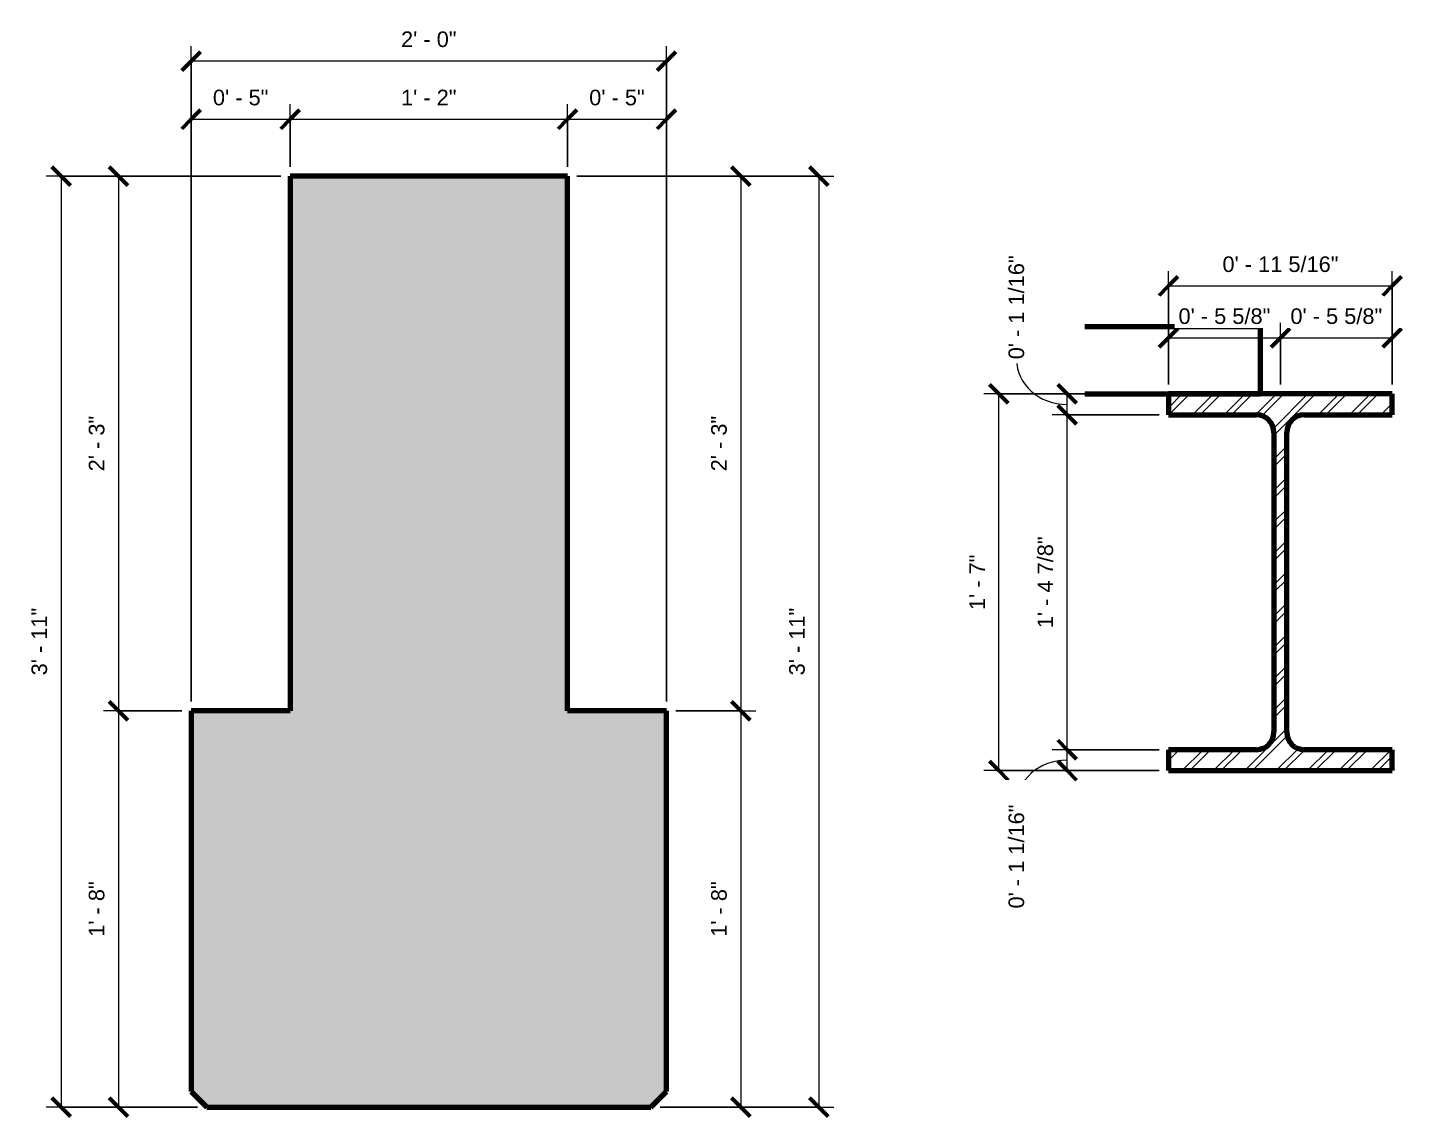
# Model space of a CAD drawing. Header units: inches. Extents: x -3503 to -1964, y -3753 to 2632.
# Drawn here: x -3447 to -3377.5, y -52.5 to 2.5 of the extents above; entities that cross this region are included whole.
import ezdxf

# ---------------------------------------------------------------- set-up
doc = ezdxf.new("R2010")
doc.units = ezdxf.units.IN
doc.header["$MEASUREMENT"] = 0
for name, color, linetype, lineweight in [('A-ANNO-DIMS', 211, 'Continuous', 9), ('A-ANNO-DIMS-8', 211, 'Continuous', 9), ('S-BEAM', 12, 'Continuous', 18)]:
    doc.layers.add(name, color=color, linetype=linetype, lineweight=lineweight)
doc.styles.add('Arial', font='arial.ttf', dxfattribs={"height": 0.787402})
doc.dimstyles.new('Diagonal_-_Arial_2_5_mm', dxfattribs={"dimscale": 12, "dimtxt": 0.803354, "dimasz": 0.07874, "dimexe": 0.062992, "dimexo": 0.03937, "dimgap": 0.03937, "dimtad": 1, "dimdec": 4, "dimrnd": 0.0625, "dimzin": 1, "dimdsep": 46, "dimlunit": 4, "dimtxsty": 'Arial', "dimblk1": 'OBLIQUE', "dimblk2": 'OBLIQUE', "dimsah": 1, "dimcen": 0.09, "dimazin": 0, "dimtfac": 1, "dimtdec": 4, "dimtix": 1, "dimtmove": 0, "dimatfit": 3, "dimfxl": 1, "dimtvp": 1, "dimtfill": 1, "dimfrac": 2, "dimtolj": 1, "dimtzin": 0, "dimarcsym": 2})
doc.dimstyles.new('Diagonal_-_Arial_2_5_mm_1', dxfattribs={"dimscale": 12, "dimtxt": 0.803354, "dimasz": 0.07874, "dimexe": 0.062992, "dimexo": 0.03937, "dimgap": 0.03937, "dimtad": 1, "dimdec": 4, "dimrnd": 0.0625, "dimzin": 1, "dimdsep": 46, "dimlunit": 4, "dimtxsty": 'Arial', "dimblk1": 'OBLIQUE', "dimblk2": 'OBLIQUE', "dimsah": 1, "dimcen": 0.09, "dimazin": 0, "dimtfac": 1, "dimtdec": 4, "dimtix": 1, "dimtmove": 1, "dimatfit": 3, "dimfxl": 1, "dimtvp": 1, "dimtfill": 1, "dimfrac": 2, "dimtolj": 1, "dimtzin": 0, "dimarcsym": 2})

# ---------------------------------------------------------------- blocks, each defined once
blk = doc.blocks.new('Beam 2 Levels - Beams 2 Levels-233880-DET_ BEAM TYPE 3 A-A')
at = {"layer": 'S-BEAM'}
h = blk.add_hatch(dxfattribs=at)
h.set_pattern_fill('FP_2', color=256, style=0, pattern_type=2)
h.set_pattern_definition([(50, (-2813.855, -70), (2.29529, -0.20023), [0.24, -2.64]), (355, (-2813.855, -70), (-0.44392, 2.40685), [0.192, -2.112]), (100.451, (-2813.664, -70.017), (1.85148, 2.20645), [0.204, -2.244]), (46.184, (-2813.855, -69.36), (3.41498, -0.52988), [0.36, -3.96]), (96.636, (-2813.57, -69.404), (2.99077, 3.1175), [0.306, -3.365]), (351.184, (-2813.855, -69.36), (2.99112, 3.1174), [0.288, -3.168]), (21, (-2813.535, -69.52), (1.910434, -1.287904), [0.24, -2.64]), (326, (-2813.535, -69.52), (0.7786, 2.32029), [0.192, -2.112]), (71.451, (-2813.376, -69.627), (2.68905, 1.03219), [0.204, -2.244]), (37.5, (-2813.855, -70), (0.038894, 1.064692), [0.106, -1.981, 0.106, -2.038, -2.12]), (37.5, (-2813.855, -70), (0.038894, 1.064692), [-4.23, 0.106, -2.014]), (7.5, (-2813.855, -70), (0.841523, 1.261634), [0.106, -1.117, 0.106, -1.933, -0.808]), (7.5, (-2813.855, -70), (0.841523, 1.261634), [-3.261, 0.106, -0.702]), (327.5, (-2814.569, -70), (1.707842, -0.07188), [0.106, -0.694, 0.106, -2.39, -3.312]), (327.5, (-2814.569, -70), (1.707842, -0.07188), [-3.296, 0.106, -3.206]), (317.5, (-2814.889, -70), (1.865863, 0.320695), [0.106, -0.934, 0.106, -1.552, -2.352]), (317.5, (-2814.889, -70), (1.865863, 0.320695), [-2.698, 0.106, -2.246])])
h.paths.add_polyline_path([(-2816.111, -52), (-2815.324, -51.213), (-2815.324, -32), (-2820.324, -32), (-2820.324, -5), (-2834.324, -5), (-2834.324, -32), (-2839.324, -32), (-2839.324, -51.213), (-2838.536, -52)], flags=0)
at = {"layer": 'S-BEAM', "lineweight": 70}
for p, q in [((-2820.324, -5), (-2834.324, -5)), ((-2834.324, -5), (-2834.324, -32)), ((-2820.324, -32), (-2820.324, -5)), ((-2834.324, -32), (-2839.324, -32)), ((-2839.324, -32), (-2839.324, -51.213)), ((-2815.324, -32), (-2820.324, -32)), ((-2815.324, -51.213), (-2815.324, -32)), ((-2839.324, -51.213), (-2838.536, -52)), ((-2816.111, -52), (-2815.324, -51.213)), ((-2838.536, -52), (-2816.111, -52))]:
    blk.add_line(p, q, dxfattribs=at)
blk = doc.blocks.new('W-Ala ancha - W460X177-219962-DET_ BEAM W460X177')
at = {"layer": 'S-BEAM'}
h = blk.add_hatch(dxfattribs=at)
h.set_pattern_fill('FP_3', color=256, style=0, pattern_type=2)
h.set_pattern_definition([(45, (3474.299, -70), (-0.79196, 0.79196), []), (45, (3474.299, -68.8), (-0.79196, 0.79196), [])])
h.paths.add_polyline_path([(3486.973, -35.016), (3486.973, -33.957), (3482.528, -33.957), (3482.301, -33.927), (3482.089, -33.839), (3481.908, -33.7), (3481.768, -33.518), (3481.68, -33.306), (3481.651, -33.079), (3481.651, -17.937), (3481.68, -17.71), (3481.768, -17.498), (3481.908, -17.316), (3482.089, -17.177), (3482.301, -17.089), (3482.528, -17.059), (3486.973, -17.059), (3486.973, -16), (3475.674, -16), (3475.674, -17.059), (3480.119, -17.059), (3480.346, -17.089), (3480.558, -17.177), (3480.74, -17.316), (3480.879, -17.498), (3480.967, -17.71), (3480.997, -17.937), (3480.997, -33.079), (3480.967, -33.306), (3480.879, -33.518), (3480.74, -33.7), (3480.558, -33.839), (3480.346, -33.927), (3480.119, -33.957), (3475.674, -33.957), (3475.674, -35.016)], flags=0)
at = {"layer": 'S-BEAM', "lineweight": 70}
for p, q in [((3486.973, -16), (3475.674, -16)), ((3475.674, -16), (3475.674, -17.059)), ((3486.973, -17.059), (3486.973, -16)), ((3475.674, -17.059), (3480.119, -17.059)), ((3482.528, -17.059), (3486.973, -17.059)), ((3480.997, -17.937), (3480.997, -33.079)), ((3481.651, -33.079), (3481.651, -17.937)), ((3480.119, -33.957), (3475.674, -33.957)), ((3475.674, -33.957), (3475.674, -35.016)), ((3486.973, -33.957), (3482.528, -33.957)), ((3486.973, -35.016), (3486.973, -33.957)), ((3475.674, -35.016), (3486.973, -35.016))]:
    blk.add_line(p, q, dxfattribs=at)
for centre, start, end in [((3480.119, -17.937), 360, 90), ((3482.528, -17.937), 90, 180), ((3480.119, -33.079), 270, 0), ((3482.528, -33.079), 180, 270)]:
    blk.add_arc(centre, 0.878, start, end, dxfattribs=at)
blk = doc.blocks.new('hollowcore plank - HEAVY-240950-DET_ BEAM W460X177')
at = {"layer": 'S-BEAM'}
blk.add_line((3480.324, -11.941), (3480.324, -12.608), dxfattribs=at)
at = {"layer": 'S-BEAM', "lineweight": 70}
for p, q in [((3480.324, -12.604), (3471.454, -12.604)), ((3480.324, -16), (3480.324, -12.604)), ((3471.454, -16), (3480.324, -16))]:
    blk.add_line(p, q, dxfattribs=at)
blk = doc.blocks.new('DIMBLOCK11-DET_ BEAM TYPE 3 A-A')
at = {"layer": 'A-ANNO-DIMS-8', "lineweight": 50}
for p, q in [((-3445.292, -5), (-3445.764, -4.528)), ((-3445.292, -5), (-3444.82, -5.472)), ((-3445.292, -52), (-3445.764, -51.528)), ((-3445.292, -52), (-3444.82, -52.472))]:
    blk.add_line(p, q, dxfattribs=at)
at = {"layer": 'A-ANNO-DIMS-8'}
for p, q in [((-3434.194, -5), (-3446.048, -5)), ((-3445.292, -5), (-3445.292, -52)), ((-3445.292, -5), (-3434.194, -5)), ((-3438.406, -52), (-3446.048, -52)), ((-3445.292, -52), (-3438.406, -52))]:
    blk.add_line(p, q, dxfattribs=at)
at = {"layer": 'A-ANNO-DIMS-8', "color": 0, "insert": (-3446.787, -30.206), "char_height": 0.7874, "width": 4.0934, "attachment_point": 1, "rotation": 90, "line_spacing_factor": 0.941778, "style": 'Arial', "bg_fill": 3, "box_fill_scale": 1.25, "bg_fill_color": 256, "bg_fill_true_color": 13158600, "bg_fill_transparency": 0}
blk.add_mtext('3\' - 11"', dxfattribs=at)
blk = doc.blocks.new('_Oblique')
at = {"color": 0, "linetype": 'ByBlock', "lineweight": -2}
blk.add_line((-0.5, -0.5), (0.5, 0.5), dxfattribs=at)
blk = doc.blocks.new('DIMBLOCK12-DET_ BEAM TYPE 3 A-A')
at = {"layer": 'A-ANNO-DIMS-8', "lineweight": 50}
for p, q in [((-3442.397, -5), (-3442.87, -4.528)), ((-3442.397, -5), (-3441.925, -5.472)), ((-3442.397, -32), (-3442.87, -31.528)), ((-3442.397, -32), (-3441.925, -32.472))]:
    blk.add_line(p, q, dxfattribs=at)
at = {"layer": 'A-ANNO-DIMS-8'}
for p, q in [((-3434.194, -5), (-3443.153, -5)), ((-3442.397, -5), (-3442.397, -32)), ((-3442.397, -5), (-3434.194, -5)), ((-3439.194, -32), (-3443.153, -32)), ((-3442.397, -32), (-3439.194, -32))]:
    blk.add_line(p, q, dxfattribs=at)
at = {"layer": 'A-ANNO-DIMS-8', "color": 0, "insert": (-3443.892, -19.903), "char_height": 0.7874, "width": 3.36667, "attachment_point": 1, "rotation": 90, "line_spacing_factor": 0.941778, "style": 'Arial', "bg_fill": 3, "box_fill_scale": 1.25, "bg_fill_color": 256, "bg_fill_true_color": 13158600, "bg_fill_transparency": 0}
blk.add_mtext('2\' - 3"', dxfattribs=at)
blk = doc.blocks.new('DIMBLOCK13-DET_ BEAM TYPE 3 A-A')
at = {"layer": 'A-ANNO-DIMS-8', "lineweight": 50}
for p, q in [((-3442.397, -32), (-3442.87, -31.528)), ((-3442.397, -32), (-3441.925, -32.472)), ((-3442.397, -52), (-3442.87, -51.528)), ((-3442.397, -52), (-3441.925, -52.472))]:
    blk.add_line(p, q, dxfattribs=at)
at = {"layer": 'A-ANNO-DIMS-8'}
for p, q in [((-3439.194, -32), (-3443.153, -32)), ((-3442.397, -32), (-3442.397, -52)), ((-3442.397, -32), (-3439.194, -32)), ((-3438.406, -52), (-3443.153, -52)), ((-3442.397, -52), (-3438.406, -52))]:
    blk.add_line(p, q, dxfattribs=at)
at = {"layer": 'A-ANNO-DIMS-8', "color": 0, "insert": (-3443.892, -43.403), "char_height": 0.7874, "width": 3.36667, "attachment_point": 1, "rotation": 90, "line_spacing_factor": 0.941778, "style": 'Arial', "bg_fill": 3, "box_fill_scale": 1.25, "bg_fill_color": 256, "bg_fill_true_color": 13158600, "bg_fill_transparency": 0}
blk.add_mtext('1\' - 8"', dxfattribs=at)
blk = doc.blocks.new('DIMBLOCK14-DET_ BEAM TYPE 3 A-A')
at = {"layer": 'A-ANNO-DIMS-8', "lineweight": 50}
for p, q in [((-3410.973, -5), (-3411.445, -4.528)), ((-3410.973, -5), (-3410.5, -5.472)), ((-3410.973, -32), (-3411.445, -31.528)), ((-3410.973, -32), (-3410.5, -32.472))]:
    blk.add_line(p, q, dxfattribs=at)
at = {"layer": 'A-ANNO-DIMS-8'}
for p, q in [((-3419.249, -5), (-3410.217, -5)), ((-3410.973, -5), (-3419.249, -5)), ((-3410.973, -5), (-3410.973, -32)), ((-3414.249, -32), (-3410.217, -32)), ((-3410.973, -32), (-3414.249, -32))]:
    blk.add_line(p, q, dxfattribs=at)
at = {"layer": 'A-ANNO-DIMS-8', "color": 0, "insert": (-3412.467, -19.903), "char_height": 0.7874, "width": 3.36667, "attachment_point": 1, "rotation": 90, "line_spacing_factor": 0.941778, "style": 'Arial', "bg_fill": 3, "box_fill_scale": 1.25, "bg_fill_color": 256, "bg_fill_true_color": 13158600, "bg_fill_transparency": 0}
blk.add_mtext('2\' - 3"', dxfattribs=at)
blk = doc.blocks.new('DIMBLOCK15-DET_ BEAM TYPE 3 A-A')
at = {"layer": 'A-ANNO-DIMS-8', "lineweight": 50}
for p, q in [((-3410.973, -32), (-3411.445, -31.528)), ((-3410.973, -32), (-3410.5, -32.472)), ((-3410.973, -52), (-3411.445, -51.528)), ((-3410.973, -52), (-3410.5, -52.472))]:
    blk.add_line(p, q, dxfattribs=at)
at = {"layer": 'A-ANNO-DIMS-8'}
for p, q in [((-3414.249, -32), (-3410.217, -32)), ((-3410.973, -32), (-3414.249, -32)), ((-3410.973, -32), (-3410.973, -52)), ((-3415.036, -52), (-3410.217, -52)), ((-3410.973, -52), (-3415.036, -52))]:
    blk.add_line(p, q, dxfattribs=at)
at = {"layer": 'A-ANNO-DIMS-8', "color": 0, "insert": (-3412.467, -43.403), "char_height": 0.7874, "width": 3.36667, "attachment_point": 1, "rotation": 90, "line_spacing_factor": 0.941778, "style": 'Arial', "bg_fill": 3, "box_fill_scale": 1.25, "bg_fill_color": 256, "bg_fill_true_color": 13158600, "bg_fill_transparency": 0}
blk.add_mtext('1\' - 8"', dxfattribs=at)
blk = doc.blocks.new('DIMBLOCK16-DET_ BEAM TYPE 3 A-A')
at = {"layer": 'A-ANNO-DIMS-8', "lineweight": 50}
for p, q in [((-3407.036, -5), (-3407.508, -4.528)), ((-3407.036, -5), (-3406.563, -5.472)), ((-3407.036, -52), (-3407.508, -51.528)), ((-3407.036, -52), (-3406.563, -52.472))]:
    blk.add_line(p, q, dxfattribs=at)
at = {"layer": 'A-ANNO-DIMS-8'}
for p, q in [((-3419.249, -5), (-3406.28, -5)), ((-3407.036, -5), (-3419.249, -5)), ((-3407.036, -5), (-3407.036, -52)), ((-3415.036, -52), (-3406.28, -52)), ((-3407.036, -52), (-3415.036, -52))]:
    blk.add_line(p, q, dxfattribs=at)
at = {"layer": 'A-ANNO-DIMS-8', "color": 0, "insert": (-3408.53, -30.206), "char_height": 0.7874, "width": 4.0934, "attachment_point": 1, "rotation": 90, "line_spacing_factor": 0.941778, "style": 'Arial', "bg_fill": 3, "box_fill_scale": 1.25, "bg_fill_color": 256, "bg_fill_true_color": 13158600, "bg_fill_transparency": 0}
blk.add_mtext('3\' - 11"', dxfattribs=at)
blk = doc.blocks.new('DIMBLOCK17-DET_ BEAM TYPE 3 A-A')
at = {"layer": 'A-ANNO-DIMS-8'}
for p, q in [((-3438.721, -31.528), (-3438.721, -1.378)), ((-3433.721, -4.528), (-3433.721, -1.378)), ((-3438.721, -2.134), (-3433.721, -2.134)), ((-3438.721, -2.134), (-3438.721, -31.528)), ((-3433.721, -2.134), (-3433.721, -4.528))]:
    blk.add_line(p, q, dxfattribs=at)
at = {"layer": 'A-ANNO-DIMS-8', "lineweight": 50}
for p, q in [((-3438.721, -2.134), (-3438.249, -1.662)), ((-3433.721, -2.134), (-3433.249, -1.662)), ((-3438.721, -2.134), (-3439.194, -2.607)), ((-3433.721, -2.134), (-3434.194, -2.607))]:
    blk.add_line(p, q, dxfattribs=at)
at = {"layer": 'A-ANNO-DIMS-8', "color": 0, "insert": (-3437.624, -0.64), "char_height": 0.7874, "width": 3.36667, "attachment_point": 1, "line_spacing_factor": 0.941778, "style": 'Arial', "bg_fill": 3, "box_fill_scale": 1.25, "bg_fill_color": 256, "bg_fill_true_color": 13158600, "bg_fill_transparency": 0}
blk.add_mtext('0\' - 5"', dxfattribs=at)
blk = doc.blocks.new('DIMBLOCK18-DET_ BEAM TYPE 3 A-A')
at = {"layer": 'A-ANNO-DIMS-8'}
for p, q in [((-3433.721, -4.528), (-3433.721, -1.378)), ((-3419.721, -4.528), (-3419.721, -1.378)), ((-3433.721, -2.134), (-3419.721, -2.134)), ((-3433.721, -2.134), (-3433.721, -4.528)), ((-3419.721, -2.134), (-3419.721, -4.528))]:
    blk.add_line(p, q, dxfattribs=at)
at = {"layer": 'A-ANNO-DIMS-8', "lineweight": 50}
for p, q in [((-3433.721, -2.134), (-3433.249, -1.662)), ((-3419.721, -2.134), (-3419.249, -1.662)), ((-3433.721, -2.134), (-3434.194, -2.607)), ((-3419.721, -2.134), (-3420.194, -2.607))]:
    blk.add_line(p, q, dxfattribs=at)
at = {"layer": 'A-ANNO-DIMS-8', "color": 0, "insert": (-3428.124, -0.64), "char_height": 0.7874, "width": 3.36667, "attachment_point": 1, "line_spacing_factor": 0.941778, "style": 'Arial', "bg_fill": 3, "box_fill_scale": 1.25, "bg_fill_color": 256, "bg_fill_true_color": 13158600, "bg_fill_transparency": 0}
blk.add_mtext('1\' - 2"', dxfattribs=at)
blk = doc.blocks.new('DIMBLOCK19-DET_ BEAM TYPE 3 A-A')
at = {"layer": 'A-ANNO-DIMS-8'}
for p, q in [((-3419.721, -4.528), (-3419.721, -1.378)), ((-3414.721, -31.528), (-3414.721, -1.378)), ((-3419.721, -2.134), (-3414.721, -2.134)), ((-3419.721, -2.134), (-3419.721, -4.528)), ((-3414.721, -2.134), (-3414.721, -31.528))]:
    blk.add_line(p, q, dxfattribs=at)
at = {"layer": 'A-ANNO-DIMS-8', "lineweight": 50}
for p, q in [((-3419.721, -2.134), (-3419.249, -1.662)), ((-3414.721, -2.134), (-3414.249, -1.662)), ((-3419.721, -2.134), (-3420.194, -2.607)), ((-3414.721, -2.134), (-3415.194, -2.607))]:
    blk.add_line(p, q, dxfattribs=at)
at = {"layer": 'A-ANNO-DIMS-8', "color": 0, "insert": (-3418.624, -0.64), "char_height": 0.7874, "width": 3.36667, "attachment_point": 1, "line_spacing_factor": 0.941778, "style": 'Arial', "bg_fill": 3, "box_fill_scale": 1.25, "bg_fill_color": 256, "bg_fill_true_color": 13158600, "bg_fill_transparency": 0}
blk.add_mtext('0\' - 5"', dxfattribs=at)
blk = doc.blocks.new('DIMBLOCK20-DET_ BEAM TYPE 3 A-A')
at = {"layer": 'A-ANNO-DIMS-8'}
for p, q in [((-3438.721, -31.528), (-3438.721, 1.563)), ((-3414.721, -31.528), (-3414.721, 1.563)), ((-3414.721, 0.807), (-3438.721, 0.807)), ((-3438.721, 0.807), (-3438.721, -31.528)), ((-3414.721, 0.807), (-3414.721, -31.528))]:
    blk.add_line(p, q, dxfattribs=at)
at = {"layer": 'A-ANNO-DIMS-8', "lineweight": 50}
for p, q in [((-3438.721, 0.807), (-3439.194, 0.335)), ((-3438.721, 0.807), (-3438.249, 1.279)), ((-3414.721, 0.807), (-3415.194, 0.335)), ((-3414.721, 0.807), (-3414.249, 1.279))]:
    blk.add_line(p, q, dxfattribs=at)
at = {"layer": 'A-ANNO-DIMS-8', "color": 0, "insert": (-3428.124, 2.302), "char_height": 0.7874, "width": 3.36667, "attachment_point": 1, "line_spacing_factor": 0.941778, "style": 'Arial', "bg_fill": 3, "box_fill_scale": 1.25, "bg_fill_color": 256, "bg_fill_true_color": 13158600, "bg_fill_transparency": 0}
blk.add_mtext('2\' - 0"', dxfattribs=at)
blk = doc.blocks.new('DIMBLOCK21-DET_ BEAM W460X177')
at = {"layer": 'A-ANNO-DIMS-8', "lineweight": 50}
for p, q in [((-3397.935, -16), (-3398.408, -15.528)), ((-3397.935, -16), (-3397.463, -16.472)), ((-3397.935, -35.016), (-3398.408, -34.543)), ((-3397.935, -35.016), (-3397.463, -35.488))]:
    blk.add_line(p, q, dxfattribs=at)
at = {"layer": 'A-ANNO-DIMS-8'}
for p, q in [((-3389.849, -16), (-3398.691, -16)), ((-3397.935, -35.016), (-3397.935, -16)), ((-3397.935, -16), (-3389.849, -16)), ((-3389.849, -35.016), (-3398.691, -35.016)), ((-3397.935, -35.016), (-3389.849, -35.016))]:
    blk.add_line(p, q, dxfattribs=at)
at = {"layer": 'A-ANNO-DIMS-8', "color": 0, "insert": (-3399.43, -26.911), "char_height": 0.7874, "width": 3.36667, "attachment_point": 1, "rotation": 90, "line_spacing_factor": 0.941778, "style": 'Arial', "bg_fill": 3, "box_fill_scale": 1.25, "bg_fill_color": 256, "bg_fill_true_color": 13158600, "bg_fill_transparency": 0}
blk.add_mtext('1\' - 7"', dxfattribs=at)
blk = doc.blocks.new('DIMBLOCK22-DET_ BEAM W460X177')
at = {"layer": 'A-ANNO-DIMS-8'}
for p, q in [((-3389.849, -33.957), (-3395.25, -33.957)), ((-3394.495, -35.016), (-3394.495, -33.957)), ((-3394.495, -33.957), (-3389.849, -33.957)), ((-3389.849, -35.016), (-3395.25, -35.016)), ((-3394.495, -35.016), (-3389.849, -35.016))]:
    blk.add_line(p, q, dxfattribs=at)
at = {"layer": 'A-ANNO-DIMS-8', "lineweight": 50}
for p, q in [((-3394.495, -33.957), (-3394.967, -33.484)), ((-3394.495, -33.957), (-3394.022, -34.429)), ((-3394.495, -35.016), (-3394.967, -34.543)), ((-3394.495, -35.016), (-3394.022, -35.488))]:
    blk.add_line(p, q, dxfattribs=at)
at = {"layer": 'A-ANNO-DIMS-8'}
blk.add_ellipse((-3394.495, -36.732), major_axis=(-2.554, 0), ratio=0.879375, start_param=4.712389, end_param=6.283185, dxfattribs=at)
at = {"layer": 'A-ANNO-DIMS-8', "color": 0, "insert": (-3397.453, -41.973), "char_height": 0.7874, "width": 6.28841, "attachment_point": 1, "rotation": 90, "line_spacing_factor": 0.941778, "style": 'Arial', "bg_fill": 3, "box_fill_scale": 1.25, "bg_fill_color": 256, "bg_fill_true_color": 13158600, "bg_fill_transparency": 0}
blk.add_mtext('0\' - 1 1/16"', dxfattribs=at)
blk = doc.blocks.new('DIMBLOCK23-DET_ BEAM W460X177')
at = {"layer": 'A-ANNO-DIMS-8', "lineweight": 50}
for p, q in [((-3394.495, -17.059), (-3394.967, -16.587)), ((-3394.495, -17.059), (-3394.022, -17.531)), ((-3394.495, -33.957), (-3394.967, -33.484)), ((-3394.495, -33.957), (-3394.022, -34.429))]:
    blk.add_line(p, q, dxfattribs=at)
at = {"layer": 'A-ANNO-DIMS-8'}
for p, q in [((-3389.849, -17.059), (-3395.25, -17.059)), ((-3394.495, -33.957), (-3394.495, -17.059)), ((-3394.495, -17.059), (-3389.849, -17.059)), ((-3389.849, -33.957), (-3395.25, -33.957)), ((-3394.495, -33.957), (-3389.849, -33.957))]:
    blk.add_line(p, q, dxfattribs=at)
at = {"layer": 'A-ANNO-DIMS-8', "color": 0, "insert": (-3395.989, -27.825), "char_height": 0.7874, "width": 5.56168, "attachment_point": 1, "rotation": 90, "line_spacing_factor": 0.941778, "style": 'Arial', "bg_fill": 3, "box_fill_scale": 1.25, "bg_fill_color": 256, "bg_fill_true_color": 13158600, "bg_fill_transparency": 0}
blk.add_mtext('1\' - 4 7/8"', dxfattribs=at)
blk = doc.blocks.new('DIMBLOCK24-DET_ BEAM W460X177')
at = {"layer": 'A-ANNO-DIMS-8', "lineweight": 50}
for p, q in [((-3394.495, -16), (-3394.967, -15.528)), ((-3394.495, -17.059), (-3394.967, -16.587)), ((-3394.495, -16), (-3394.022, -16.472)), ((-3394.495, -17.059), (-3394.022, -17.531))]:
    blk.add_line(p, q, dxfattribs=at)
at = {"layer": 'A-ANNO-DIMS-8'}
for p, q in [((-3389.849, -16), (-3395.25, -16)), ((-3394.495, -17.059), (-3394.495, -16)), ((-3394.495, -16), (-3389.849, -16)), ((-3389.849, -17.059), (-3395.25, -17.059)), ((-3394.495, -17.059), (-3389.849, -17.059))]:
    blk.add_line(p, q, dxfattribs=at)
blk.add_ellipse((-3394.495, -14.249), major_axis=(2.554, 0), ratio=0.892817, start_param=3.141593, end_param=4.712389, dxfattribs=at)
at = {"layer": 'A-ANNO-DIMS-8', "color": 0, "insert": (-3397.453, -14.249), "char_height": 0.7874, "width": 6.28841, "attachment_point": 1, "rotation": 90, "line_spacing_factor": 0.941778, "style": 'Arial', "bg_fill": 3, "box_fill_scale": 1.25, "bg_fill_color": 256, "bg_fill_true_color": 13158600, "bg_fill_transparency": 0}
blk.add_mtext('0\' - 1 1/16"', dxfattribs=at)
blk = doc.blocks.new('DIMBLOCK25-DET_ BEAM W460X177')
at = {"layer": 'A-ANNO-DIMS-8'}
for p, q in [((-3389.376, -15.528), (-3389.376, -12.416)), ((-3383.727, -15.528), (-3383.727, -12.416)), ((-3389.376, -13.172), (-3383.727, -13.172)), ((-3389.376, -13.172), (-3389.376, -15.528)), ((-3383.727, -13.172), (-3383.727, -15.528))]:
    blk.add_line(p, q, dxfattribs=at)
at = {"layer": 'A-ANNO-DIMS-8', "lineweight": 50}
for p, q in [((-3389.376, -13.172), (-3389.849, -13.645)), ((-3389.376, -13.172), (-3388.904, -12.7)), ((-3383.727, -13.172), (-3384.199, -13.645)), ((-3383.727, -13.172), (-3383.254, -12.7))]:
    blk.add_line(p, q, dxfattribs=at)
at = {"layer": 'A-ANNO-DIMS-8', "color": 0, "insert": (-3388.869, -11.678), "char_height": 0.7874, "width": 5.56168, "attachment_point": 1, "line_spacing_factor": 0.941778, "style": 'Arial', "bg_fill": 3, "box_fill_scale": 1.25, "bg_fill_color": 256, "bg_fill_true_color": 13158600, "bg_fill_transparency": 0}
blk.add_mtext('0\' - 5 5/8"', dxfattribs=at)
blk = doc.blocks.new('DIMBLOCK26-DET_ BEAM W460X177')
at = {"layer": 'A-ANNO-DIMS-8'}
for p, q in [((-3383.727, -15.528), (-3383.727, -12.416)), ((-3378.077, -15.528), (-3378.077, -12.416)), ((-3383.727, -13.172), (-3378.077, -13.172)), ((-3383.727, -13.172), (-3383.727, -15.528)), ((-3378.077, -13.172), (-3378.077, -15.528))]:
    blk.add_line(p, q, dxfattribs=at)
at = {"layer": 'A-ANNO-DIMS-8', "lineweight": 50}
for p, q in [((-3383.727, -13.172), (-3384.199, -13.645)), ((-3383.727, -13.172), (-3383.254, -12.7)), ((-3378.077, -13.172), (-3378.549, -13.645)), ((-3378.077, -13.172), (-3377.605, -12.7))]:
    blk.add_line(p, q, dxfattribs=at)
at = {"layer": 'A-ANNO-DIMS-8', "color": 0, "insert": (-3383.219, -11.678), "char_height": 0.7874, "width": 5.56168, "attachment_point": 1, "line_spacing_factor": 0.941778, "style": 'Arial', "bg_fill": 3, "box_fill_scale": 1.25, "bg_fill_color": 256, "bg_fill_true_color": 13158600, "bg_fill_transparency": 0}
blk.add_mtext('0\' - 5 5/8"', dxfattribs=at)
blk = doc.blocks.new('DIMBLOCK27-DET_ BEAM W460X177')
at = {"layer": 'A-ANNO-DIMS-8'}
for p, q in [((-3389.376, -15.528), (-3389.376, -9.793)), ((-3378.077, -15.528), (-3378.077, -9.793)), ((-3389.376, -10.549), (-3378.077, -10.549)), ((-3389.376, -10.549), (-3389.376, -15.528)), ((-3378.077, -10.549), (-3378.077, -15.528))]:
    blk.add_line(p, q, dxfattribs=at)
at = {"layer": 'A-ANNO-DIMS-8', "lineweight": 50}
for p, q in [((-3389.376, -10.549), (-3388.904, -10.076)), ((-3378.077, -10.549), (-3377.605, -10.076)), ((-3389.376, -10.549), (-3389.849, -11.021)), ((-3378.077, -10.549), (-3378.549, -11.021))]:
    blk.add_line(p, q, dxfattribs=at)
at = {"layer": 'A-ANNO-DIMS-8', "color": 0, "insert": (-3386.65, -9.054), "char_height": 0.7874, "width": 7.01513, "attachment_point": 1, "line_spacing_factor": 0.941778, "style": 'Arial', "bg_fill": 3, "box_fill_scale": 1.25, "bg_fill_color": 256, "bg_fill_true_color": 13158600, "bg_fill_transparency": 0}
blk.add_mtext('0\' - 11 5/16"', dxfattribs=at)

msp = doc.modelspace()

# ---------------------------------------------------------------- block references
at = {"layer": 'S-BEAM'}
for name, p in [('Beam 2 Levels - Beams 2 Levels-233880-DET_ BEAM TYPE 3 A-A', (-599.39756, 0)), ('hollowcore plank - HEAVY-240950-DET_ BEAM W460X177', (-6865.05032, 0)), ('W-Ala ancha - W460X177-219962-DET_ BEAM W460X177', (-6865.05032, 0))]:
    msp.add_blockref(name, p, dxfattribs=at)

# ---------------------------------------------------------------- next in the draw order: dimensions: what is measured, and where the dimension line sits
at = {"layer": 'A-ANNO-DIMS'}
for base, p1, p2, override, picture, middle in [((-3445.29197, -52), (-3433.7213, -5), (-3437.9339, -52), {"dimpost": '<>', "dimfxl": 47.188409}, 'DIMBLOCK11-DET_ BEAM TYPE 3 A-A', (-3446.16671, -28.5)), ((-3410.97281, -32), (-3419.7213, -5), (-3414.7213, -32), {"dimpost": '<>', "dimfxl": 27.45906}, 'DIMBLOCK14-DET_ BEAM TYPE 3 A-A', (-3411.84754, -18.5)), ((-3397.935223, -16), (-3389.376185, -35.015748), (-3389.376185, -16), {"dimpost": '<>', "dimfxl": 19.015748}, 'DIMBLOCK21-DET_ BEAM W460X177', (-3398.802976, -25.507874))]:
    dim = msp.add_linear_dim(base=base, p1=p1, p2=p2, angle=90, dimstyle='Diagonal_-_Arial_2_5_mm', override=override, dxfattribs=at)
    dim.commit()
    dim.dimension.update_dxf_attribs({"geometry": picture, "text_midpoint": middle})

# ---------------------------------------------------------------- next in the draw order: dimensions: what is measured, and where the dimension line sits
for base, p1, p2, override, picture, middle in [((-3442.39723, -32), (-3433.7213, -5), (-3438.7213, -32), {"dimpost": '<>', "dimfxl": 27.45906}, 'DIMBLOCK12-DET_ BEAM TYPE 3 A-A', (-3443.27197, -18.5)), ((-3410.97281, -52), (-3414.7213, -32), (-3415.5087, -52), {"dimpost": '<>', "dimfxl": 20.015494}, 'DIMBLOCK15-DET_ BEAM TYPE 3 A-A', (-3411.84728, -42))]:
    dim = msp.add_linear_dim(base=base, p1=p1, p2=p2, angle=90, dimstyle='Diagonal_-_Arial_2_5_mm', override=override, dxfattribs=at)
    dim.commit()
    dim.dimension.update_dxf_attribs({"geometry": picture, "text_midpoint": middle})
dim = msp.add_linear_dim(base=(-3394.4945, -33.95669), p1=(-3389.37619, -35.01575), p2=(-3389.37619, -33.95669), angle=90, dimstyle='Diagonal_-_Arial_2_5_mm_1', override={"dimpost": '<>', "dimfxl": 1.059055}, dxfattribs=at)
dim.commit()
dim.dimension.update_dxf_attribs({"geometry": 'DIMBLOCK22-DET_ BEAM W460X177', "text_midpoint": (-3396.92811, -38.82852), "dimtype": 160, "text_rotation": 90})

# ---------------------------------------------------------------- next in the draw order: dimensions: what is measured, and where the dimension line sits
for base, p1, p2, override, picture, middle in [((-3407.0358, -52), (-3419.7213, -5), (-3415.5087, -52), {"dimpost": '<>', "dimfxl": 47.188409}, 'DIMBLOCK16-DET_ BEAM TYPE 3 A-A', (-3407.91054, -28.5)), ((-3394.4945, -17.05906), (-3389.37619, -33.95669), (-3389.37619, -17.05906), {"dimpost": '<>', "dimfxl": 16.897638}, 'DIMBLOCK23-DET_ BEAM W460X177', (-3395.37407, -25.50787)), ((-3442.39723, -52), (-3438.7213, -32), (-3437.9339, -52), {"dimpost": '<>', "dimfxl": 20.015494}, 'DIMBLOCK13-DET_ BEAM TYPE 3 A-A', (-3443.2717, -42))]:
    dim = msp.add_linear_dim(base=base, p1=p1, p2=p2, angle=90, dimstyle='Diagonal_-_Arial_2_5_mm', override=override, dxfattribs=at)
    dim.commit()
    dim.dimension.update_dxf_attribs({"geometry": picture, "text_midpoint": middle})

# ---------------------------------------------------------------- next in the draw order: dimensions: what is measured, and where the dimension line sits
dim = msp.add_linear_dim(base=(-3433.7213, -2.13426), p1=(-3438.7213, -32), p2=(-3433.7213, -5), angle=0, dimstyle='Diagonal_-_Arial_2_5_mm', override={"dimpost": '<>', "dimfxl": 27.45906}, dxfattribs=at)
dim.commit()
dim.dimension.update_dxf_attribs({"geometry": 'DIMBLOCK17-DET_ BEAM TYPE 3 A-A', "text_midpoint": (-3436.2213, -1.25979)})
dim = msp.add_linear_dim(base=(-3394.4945, -16), p1=(-3389.37619, -17.05906), p2=(-3389.37619, -16), angle=90, dimstyle='Diagonal_-_Arial_2_5_mm_1', override={"dimpost": '<>', "dimfxl": 1.059055}, dxfattribs=at)
dim.commit()
dim.dimension.update_dxf_attribs({"geometry": 'DIMBLOCK24-DET_ BEAM W460X177', "text_midpoint": (-3396.92811, -11.10482), "dimtype": 160, "text_rotation": 90})

# ---------------------------------------------------------------- next in the draw order: dimensions: what is measured, and where the dimension line sits
for base, p1, p2, override, picture, middle in [((-3419.7213, -2.13426), (-3433.7213, -5), (-3419.7213, -5), {"dimpost": '<>', "dimfxl": 14}, 'DIMBLOCK18-DET_ BEAM TYPE 3 A-A', (-3426.7213, -1.26651)), ((-3383.72658, -13.17239), (-3389.37619, -16), (-3383.72658, -16), {"dimpost": '<>', "dimfxl": 5.649606}, 'DIMBLOCK25-DET_ BEAM W460X177', (-3386.55138, -12.29282))]:
    dim = msp.add_linear_dim(base=base, p1=p1, p2=p2, dimstyle='Diagonal_-_Arial_2_5_mm', override=override, dxfattribs=at)
    dim.commit()
    dim.dimension.update_dxf_attribs({"geometry": picture, "text_midpoint": middle})

# ---------------------------------------------------------------- next in the draw order: dimensions: what is measured, and where the dimension line sits
for base, p1, p2, override, picture, middle in [((-3414.7213, -2.13426), (-3419.7213, -5), (-3414.7213, -32), {"dimpost": '<>', "dimfxl": 27.45906}, 'DIMBLOCK19-DET_ BEAM TYPE 3 A-A', (-3417.2213, -1.25979)), ((-3378.07697, -13.17239), (-3383.72658, -16), (-3378.07697, -16), {"dimpost": '<>', "dimfxl": 5.649606}, 'DIMBLOCK26-DET_ BEAM W460X177', (-3380.90178, -12.29282))]:
    dim = msp.add_linear_dim(base=base, p1=p1, p2=p2, dimstyle='Diagonal_-_Arial_2_5_mm', override=override, dxfattribs=at)
    dim.commit()
    dim.dimension.update_dxf_attribs({"geometry": picture, "text_midpoint": middle})

# ---------------------------------------------------------------- next in the draw order: dimensions: what is measured, and where the dimension line sits
for base, p1, p2, override, picture, middle in [((-3438.7213, 0.80696), (-3414.7213, -32), (-3438.7213, -32), {"dimpost": '<>', "dimfxl": 24}, 'DIMBLOCK20-DET_ BEAM TYPE 3 A-A', (-3426.7213, 1.68143)), ((-3378.07697, -10.54884), (-3389.37619, -16), (-3378.07697, -16), {"dimpost": '<>', "dimfxl": 11.299213}, 'DIMBLOCK27-DET_ BEAM W460X177', (-3383.72658, -9.66927))]:
    dim = msp.add_linear_dim(base=base, p1=p1, p2=p2, dimstyle='Diagonal_-_Arial_2_5_mm', override=override, dxfattribs=at)
    dim.commit()
    dim.dimension.update_dxf_attribs({"geometry": picture, "text_midpoint": middle})

doc.saveas('drawing.dxf')
